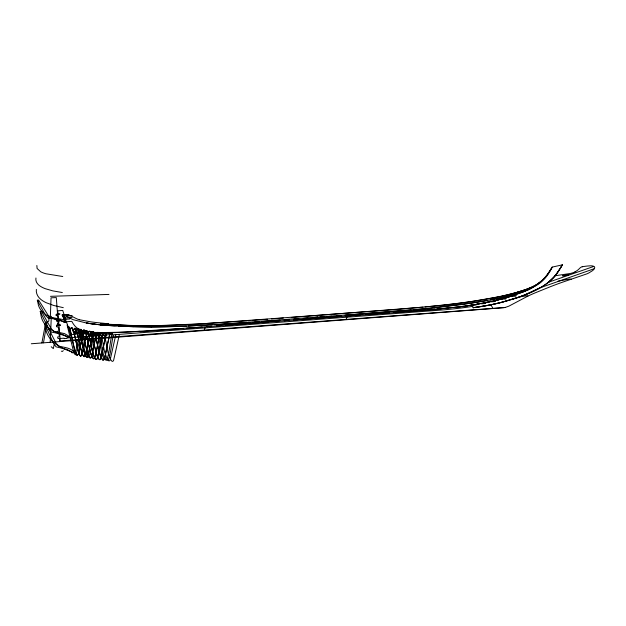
<?xml version="1.0" encoding="UTF-8"?>
<svg xmlns="http://www.w3.org/2000/svg" width="626" height="626" viewBox="0 0 626 626"><rect width="100%" height="100%" fill="white"/><g stroke="black" fill="none" stroke-linecap="round" stroke-linejoin="round"><path stroke-width="0.94" d="M37.904 300.167C37.505 304.596 39.391 308.994 42.599 312.014A79.565 29.938 -8.5 0 0 48.092 316.02L55.683 319.385L65.362 322.108M50.37 316.631L51.035 297.82L56.293 297.577L57.576 314.236L56.176 314.409L56.113 314.862A7.316 2.543 -8.2 0 0 56.137 315.105M36.355 289.384C35.831 293.242 37.803 297.014 40.784 299.369A79.565 25.337 -7.8 0 0 46.183 302.71L53.687 305.472L63.289 307.671M50.197 342.328L51.324 316.333L49.008 317.053L48.844 320.762A4.859 1.69 -8.2 0 1 47.067 322.171L43.468 342.837M54.055 345.114L53.32 348.619L51.207 346.765M57.694 315.754L57.991 319.628L56.41 319.816L56.379 320.528A9.421 3.271 -8.2 0 0 56.418 320.731A4.046 1.409 -8.2 0 0 58.093 321.647L58.429 325.309L56.684 325.52L57.874 323.423M35.94 278.007C35.267 281.301 37.396 284.384 40.08 286.074A79.948 20.603 -7.1 0 0 45.377 288.719L52.795 290.871L62.326 292.53M36.856 265.494L37.09 268.468L40.721 271.778A80.652 16.206 -6.5 0 0 45.933 273.773L62.749 276.512M106.185 350.787L105.63 353.846M103.728 345.028A137.618 24.578 85.7 0 0 103.259 347.399C102.601 349.817 101.169 366.617 97.265 356.163M102.734 350.263L101.334 356.961A31.715 5.665 85.7 0 1 100.637 358.886L100.387 359.316A18.193 3.247 85.7 0 1 99.777 359.793L98.219 358.346L96.686 354.457M106.271 350.278L109.558 335.286M41.887 342.962L45.784 322.147L47.067 322.171M102.813 349.77L106.123 334.824M96.561 349.723L96.193 351.648M83.062 350.012L83.767 346.554M96.748 348.768L98.845 339.018M92.531 352.055L96.568 333.861M96.177 351.742L94.823 357.43A16.534 2.95 85.7 0 1 94.651 357.845L94.409 358.275A27.481 4.906 85.7 0 1 94.221 358.534L93.947 358.784A12.896 2.301 85.7 0 1 93.626 358.855L92.969 358.385A28.107 5.024 85.7 0 1 92.57 357.861L90.911 353.94L88.939 346.123M105.63 353.823L104.792 357.501A30.142 5.384 85.7 0 1 104.354 358.815A21.292 3.803 85.7 0 1 103.759 359.833L102.648 359.966L101.263 357.876M83.015 350.247L81.544 355.263A49 8.748 85.7 0 1 81.302 355.709L81.083 356.014A12.512 2.238 85.7 0 1 80.12 355.748L78.907 353.236M82.922 350.716L83.281 348.901A148.886 26.589 85.7 0 1 83.743 346.663L84.643 342.571M89.659 348.236L88.892 352.086M94.612 333.149C91.404 340.685 92.562 350.936 88.039 357.462C83.094 350.537 83.524 340.865 80.817 332.875M92.421 352.594L91.787 355.482M79.525 349.66L80.425 345.341M86.443 351.053L87.147 347.602M89.737 347.86L93.462 331.678M98.345 354.559L99.831 346.781A165.115 29.492 85.7 0 1 100.301 344.457L102.609 334.652M82.875 350.943L82.828 351.17A36.23 6.471 85.7 0 1 81.474 355.521M79.408 350.169L79.134 351.413M86.411 351.139L86.31 351.616M91.005 344.957L93.321 354.402A28.42 5.078 85.7 0 0 94.221 356.93L95.473 359.113A22.317 3.983 85.7 0 0 95.872 359.434L96.897 359.175L97.758 357.086L103.008 333.11M87.46 346.115L88.884 339.722M90.723 343.204L88.047 355.404M88.845 352.227L88.203 354.903A22.497 4.022 85.7 0 1 87.155 357.11A21.135 3.772 85.7 0 0 88.047 355.38M83.861 346.108L85.934 336.921M80.793 348.541C84.729 365.913 86.717 350.239 88.297 342.25M103.908 344.144L106.459 333.486M90.762 343.056L90.911 342.344M86.263 351.859L86.106 352.563M80.605 344.511L78.61 353.432L77.295 355.474L78.453 353.886M91.067 341.639L91.38 340.239M80.605 344.574L80.832 343.549M80.699 344.097L81.904 338.783M88.407 341.788L88.563 341.092M80.793 343.682L83.962 330.473M85.152 340.309L85.316 339.613M91.427 339.996L92.523 335.364M82.061 338.11L82.843 334.785M88.634 340.763L89.197 338.361M85.472 338.924L85.629 338.236M98.243 355.083L97.828 356.773A33.945 6.064 85.7 0 1 97.359 358.283L97.288 358.463A20.04 3.576 85.7 0 1 95.473 359.089A22.098 3.944 85.7 0 1 94.776 358.103L93.321 354.394M85.785 337.555L87.437 331.044M79.158 351.342L79.017 351.929A44.696 7.981 85.7 0 1 78.853 352.587L78.508 353.729M88.978 339.3L89.839 335.716M119.363 334.519L113.603 360.388A23.639 4.226 85.7 0 1 111.866 361.147L111.052 360.2A27.239 4.867 85.7 0 1 110.239 358.62L109.456 356.562A31.19 5.571 85.7 0 1 108.893 354.723C106.631 352.031 105.904 326.201 98.798 334.84M86.106 336.201L87.241 331.749M89.322 337.852L89.495 337.132M108.705 338.721L107.163 345.599A140.639 25.118 85.7 0 0 106.694 348.025L104.871 357.203L103.415 360.091A19.429 3.466 85.7 0 1 102.664 359.981L100.653 356.421M113.674 335.622C111.373 337.492 110.332 369.739 104.871 357.61C101.561 355.748 101.334 323.712 93.587 334.91M115.927 334.284L110.153 359.989A22.419 4.006 85.7 0 1 108.415 360.607L106.584 357.383A32.474 5.798 85.7 0 1 105.426 353.854C102.977 350.842 102.695 325.043 95.434 334.887M89.682 336.35L90.903 331.569M99.033 338.22L100.019 334.323M83.023 334.018L83.328 332.797M108.908 337.899L109.918 333.877M112.492 334.049C109.957 335.708 109.01 369.113 103.486 357.556C99.949 353.463 99.714 323.759 92.116 334.816M80.793 329.182L76.043 349.637A39.587 7.074 85.7 0 1 75.832 350.435L74.971 352.54L74.158 352.649A12.606 6.127 -10.1 0 0 73.704 351.577M90.003 335.035L90.668 332.469M96.952 332.343L94.096 344.23A233.005 41.613 85.7 0 0 93.11 349.089C92.984 356.249 89.534 362.446 87.382 352.524M92.851 334.034L93.196 332.703M82.084 330.606L76.153 354.332L77.272 355.474L76.098 354.159L74.666 350.028M100.418 332.797C97.625 333.979 96.561 371.852 90.692 353.189M83.485 332.242L83.814 331.013M91.599 356.178L91.404 356.773M85.418 355.106L85.598 354.535A48.335 8.631 85.7 0 0 86.098 352.563M85.386 355.138L84.158 356.797L82.585 354.465M183.324 328.439L139.958 331.717L140.099 331.35L111.561 332.797L107.085 332.508L102.359 333.087L102.586 332.508A77.741 27.02 -8.2 0 1 97.1 332.398L93.642 332.954L93.923 332.226A51.919 18.044 -8.2 0 1 83.618 330.872A31.973 11.111 -8.2 0 1 77.108 327.985A70.128 24.375 -8.2 0 1 74.228 325.144A140.85 48.945 -8.2 0 1 71.818 321.341L65.245 321.834L64.674 320.567L61.653 319.283L50.487 317.296A24.516 9.226 -8.5 0 0 48.233 315.434L38.624 300.112L37.247 300.222L45.8 315.754A48.335 18.185 -8.5 0 1 47.897 317.906L58.922 319.737L63.038 321.482A11.565 4.351 -8.5 0 1 63.594 322.241L65.824 322.077A12.45 4.687 -8.5 0 0 65.409 321.263L64.611 320.559L65.965 320.473L65.573 319.307L64.149 319.409L63.586 318.165L65.229 318.047M192.792 327.727L129.973 331.858A265.416 92.241 -8.2 0 1 120.09 332.21L113.533 332.367A286.012 99.393 -8.2 0 1 100.575 332.492M202.12 327.022L186.47 328.22M204.232 330.137L205.093 327.891M206.963 326.647L211.596 326.303M212.151 324.855L177.8 326.49L151.273 326.952M216.44 325.927L221.072 325.575M225.876 325.207L268.93 321.905M249.977 322.437L188.035 326.052M254.813 322.069L259.446 321.725M274.251 321.49L278.883 321.146M284.165 320.731L288.797 320.387M284.509 319.823L289.149 319.471M293.641 320.011L298.273 319.659M293.985 319.103L298.618 318.751M303.352 318.391L307.984 318.039M312.82 317.672L317.601 316.944L317.46 317.319M319.933 317.139L324.393 316.795M327.163 316.584L331.796 316.24M336.631 315.872L341.264 315.52M340.92 316.42L193.144 327.711M345.356 316.083L359.981 314.972M346.053 319.479L346.937 317.179M365.404 314.565L389.638 312.726M394.153 312.382L434.812 309.221M459.171 306.795L465.541 306.49L465.744 305.957L471.581 305.12L476.104 305.058L476.378 304.353L481.652 303.399L481.488 303.829L485.604 303.516L485.972 302.554L495.886 300.433A71.067 24.696 -8.2 0 0 506.395 297.64L515.707 294.635A114.527 39.798 -8.2 0 0 517.78 293.923L521.615 292.522A53.179 18.483 -8.2 0 0 528.469 289.564L533.751 286.645A74.619 25.932 -8.2 0 0 536.912 284.54L542.765 279.892A76.615 26.628 -8.2 0 0 543.587 279.102L544.135 278.531A109.949 38.209 -8.2 0 0 545.262 277.302L549.691 271.34M521.873 292.115L516.755 293.79L515.863 296.121L511.567 296.45L511.732 296.02A76.575 26.613 -8.2 0 1 506.223 297.788L505.745 299.025L501.559 299.079A87.679 30.471 -8.2 0 1 495.776 300.457L495.377 301.513L491.253 301.818L491.41 301.427L473.013 304.909A95.747 33.272 -8.2 0 1 463.076 306.325L454.179 307.343M63.273 350.615L62.483 351.421L61.348 351.178M75.464 333.885L77.233 330.434A48.327 8.631 85.7 0 1 77.921 329.433L79.048 329.143M57.772 323.611L60.018 319.659M87.233 338.345L85.926 333.212A18.256 3.263 85.7 0 0 85.152 331.123C83.391 327.672 81.967 333.024 80.684 334.174M562.312 264.861L552.226 267.099A294.869 102.476 -8.2 0 1 547.86 274.665A123.572 42.944 -8.2 0 1 544.479 278.875L541.686 281.653A46.77 16.253 -8.2 0 1 540.082 282.944L538.931 283.774A77.334 26.879 -8.2 0 1 535.559 285.949L534.174 286.708A14.938 5.188 -8.2 0 1 529.737 288.43M561.514 266.253L561.976 265.44M562.445 264.634L561.796 265.745M561.671 265.964L557.469 272.748L553.494 277.647M561.545 266.183L560.348 268.233M82.585 331.224L80.684 334.174M560.231 268.429L559.315 269.939M81.466 355.427L80.637 356.131A12.199 2.175 85.7 0 1 80.316 355.983L79.705 355.13A20.627 3.686 85.7 0 1 79.079 353.713L75.965 341.358M82.71 331.013L83.594 329.949L84.502 330.121A13.475 2.41 85.7 0 1 84.784 330.465L85.246 331.357A19.899 3.553 85.7 0 1 86.169 334.049L86.435 334.988M559.206 270.127L554.573 276.457L548.595 282.138M550.004 270.855L552.226 267.099L546.803 275.44L541.701 280.855A63.422 22.043 -8.2 0 1 540.387 281.95L538.337 283.461A61.223 21.276 -8.2 0 1 537.585 283.977L536.325 284.799A42.881 14.899 -8.2 0 1 535.535 285.268A32.873 11.425 -8.2 0 1 534.721 285.73L532.288 286.951A32.513 11.299 -8.2 0 1 530.879 287.577A36.465 12.669 -8.2 0 1 529.306 288.218L528.884 288.383A49.853 17.325 -8.2 0 1 527.538 288.883A59.282 20.603 -8.2 0 1 525.543 289.595A69.736 24.234 -8.2 0 1 523.884 290.159L522.694 290.55A100.082 34.782 -8.2 0 1 520.777 291.16L517.945 292.045M66.426 321.748L70.769 334.918L75.965 333.963L88.422 333.76L88.188 334.198L112.555 333.447L111.851 334.926L435.61 310.488A185.75 64.556 -8.2 0 0 454.155 308.814A135.052 46.934 -8.2 0 0 472.787 306.349L473.068 307.71A80.371 27.927 -8.2 0 0 490.972 304.768L502.162 302.162L519.431 296.912A90.559 31.472 -8.2 0 0 535.246 290.55C544.424 285.792 553.486 279.775 558.697 270.542A219.734 76.364 -8.2 0 0 562.438 264.634M534.901 285.659L534.667 285.863A25.165 8.748 -8.2 0 1 534.314 286.16L533.321 286.927A25.635 8.913 -8.2 0 1 532.922 287.201L532.515 287.467A21.926 7.622 -8.2 0 1 532.1 287.733A24.727 8.592 -8.2 0 1 531.67 287.991L531.521 288.077A28.718 9.977 -8.2 0 1 530.918 288.414L530.292 288.743A20.087 6.98 -8.2 0 1 529.815 288.985L529.651 289.063A29.242 10.165 -8.2 0 1 528.978 289.376L528.641 289.533A30.486 10.595 -8.2 0 1 528.109 289.768A27.834 9.672 -8.2 0 1 527.389 290.073A23.154 8.044 -8.2 0 1 526.834 290.308A31.48 10.939 -8.2 0 1 526.263 290.534L525.871 290.683A32.896 11.432 -8.2 0 1 525.284 290.91C517.874 293.539 510.307 296.231 502.428 296.818L502.146 297.553L496.434 298.759L492.318 299.056L492.106 299.604L472.403 302.984L422.753 309.001M87.147 357.039L85.715 356.163L83.892 351.233M513.915 298.774L514.635 298.547A67.545 23.475 -8.2 0 0 522.968 295.683L540.864 287.404A63.516 22.074 -8.2 0 0 545.379 284.548L545.676 284.353A98.579 34.258 -8.2 0 0 553.462 277.647M574.965 271.88L576.468 270.995A27.348 9.507 -8.2 0 0 578.095 269.806A23.029 8.005 -8.2 0 0 578.76 269.219L580.286 267.748A6.996 2.434 -8.2 0 1 581.147 267.161A2.089 0.728 -8.2 0 1 582.211 266.778M539.643 288.054L530.042 292.71A99.636 34.626 -8.2 0 1 527.295 293.915L526.63 294.197A82.804 28.773 -8.2 0 1 524.721 294.979L521.168 296.348A62.78 21.816 -8.2 0 1 517.898 297.506A69.549 24.171 -8.2 0 1 516.348 298.015L513.43 298.923M562.664 275.706L568.791 274.532M568.831 274.83L562.719 276.003M529.072 288.21L533.704 286.113A43.343 15.063 -8.2 0 0 540.261 282.044M540.246 287.749L594.293 268.695M529.831 288.398C496.042 299.713 460.267 303.234 425.023 306.983M548.446 282.263L593.831 266.418L594.41 266.895A7.207 2.504 -8.2 0 1 594.7 267.646L594.637 267.959A15.337 5.329 -8.2 0 1 594.395 268.523L593.886 269.282A20.994 7.301 -8.2 0 1 593.025 270.221L592.83 270.401A11.831 4.108 -8.2 0 1 592.446 270.706L589.089 272.795A24.86 8.639 -8.2 0 1 587.227 273.734L563.306 281.919A173.457 60.276 -8.2 0 0 549.127 287.201L535.629 292.671A118.729 41.261 -8.2 0 0 528.125 295.981L509.079 306.044A8.881 3.091 -8.2 0 1 508.57 306.263L505.918 307.209A6.283 2.183 -8.2 0 1 505.033 307.46L504.916 307.483A6.573 2.285 -8.2 0 1 503.953 307.687L31.3 343.76M523.195 291.661L522.765 291.818A52.913 18.389 -8.2 0 1 519.768 292.851L516.755 293.79M516.434 294.384L512.584 295.683A117.915 40.98 -8.2 0 1 509.118 296.794A101.044 35.119 -8.2 0 1 506.997 297.452L496.747 300.23A72.898 25.337 -8.2 0 1 494.657 300.715L492.036 301.302M522.1 292.045L523.845 291.442A65.214 22.661 -8.2 0 0 526.818 290.3L529.745 289.024A21.933 7.622 -8.2 0 0 532.523 287.459M513.852 298.798L508.781 300.308M513.359 298.946L510.472 299.807M518.054 292.021L518.422 291.912A59.055 20.525 -8.2 0 0 529.142 288.234M517.812 292.092L517.444 292.201A106.42 36.981 -8.2 0 1 499.955 296.599L470.76 301.662A286.121 99.432 -8.2 0 1 440.579 305.504L396.156 309.51L198.778 324.057A476.003 165.421 -8.2 0 1 161.751 325.606A241.026 83.759 -8.2 0 1 130.239 325.59L108.713 324.479A91.185 31.691 -8.2 0 1 100.778 323.822L100.332 324.839L99.683 324.769M509.032 300.23L503.578 301.795A78.477 27.27 -8.2 0 1 502.514 302.084A66.63 23.154 -8.2 0 1 500.276 302.671A63.578 22.09 -8.2 0 1 495.933 303.712A68.68 23.866 -8.2 0 1 493.132 304.322L491.629 304.627A78.336 27.223 -8.2 0 1 490.056 304.94A83.994 29.187 -8.2 0 1 487.552 305.41L485.776 305.731A99.291 34.508 -8.2 0 1 482.943 306.208L480.932 306.537A137.047 47.631 -8.2 0 1 477.724 307.03L473.068 307.702L474.273 307.538M508.038 300.527L502.31 302.131M74.924 328.251L72.835 331.146L74.291 328.705L75.292 328.329A11.996 2.144 85.7 0 1 75.903 329.104L77.217 332.891M582.219 266.786L583.659 266.519A21.229 7.379 -8.2 0 1 585.74 266.222A25.079 8.717 -8.2 0 1 587.798 265.995L590.302 265.815A5.391 1.87 -8.2 0 1 593.816 266.41M490.08 300.01L493.186 299.416A135.419 47.06 -8.2 0 0 508.641 296.004L512.084 295.112L512.397 294.298L516.685 293.977M483.538 303.031L488.969 301.951A115.552 40.158 -8.2 0 0 491.512 301.419M483.17 303.101L480.549 303.594M480.408 303.618L479.313 303.821M478.765 303.923L476.566 304.314M486.958 300.59L461.972 304.51L431.314 308.149L345.114 315.23M476.003 304.408L469.359 305.48A88.923 30.901 -8.2 0 1 465.83 305.973L465.071 306.075A112.962 39.258 -8.2 0 1 462.684 306.38L461.839 306.482M475.236 307.397L488.186 305.292A68.484 23.796 -8.2 0 0 502.326 302.147M68.829 328.697L71.779 328.29L75.965 333.963M555.137 275.737L569.691 273.585A9.977 3.466 -8.2 0 0 575.083 271.903M56.825 314.322L57.318 314.26L56.786 314.322M57.428 314.244L58.414 314.127M59.016 314.056L58.523 314.119L59.055 314.056M60.002 313.939L56.708 314.33M56.489 319.816L60.159 319.377M57.24 319.722L56.755 319.784L57.733 319.667M58.343 319.596L57.85 319.651L58.382 319.589M58.57 319.565L59.094 319.503M59.556 319.448L60.041 319.393L58.492 319.573M56.794 325.504L57.326 325.442L56.684 325.52M57.67 325.403L58.155 325.348L57.631 325.41M58.766 325.277L59.861 325.144M58.273 325.332L60.354 325.082M461.01 306.576L456.471 307.538L451.964 307.569L436.392 309.44L299.361 319.581M57.138 325.465L60.432 325.074M57.06 325.473L56.661 326.021A12.144 4.218 -8.2 0 0 56.716 326.373L56.833 326.631M57.506 314.236L58.108 314.166M457.262 307.006L455.243 307.225M451.964 307.569L453.091 307.452M454.539 307.303L450.806 307.687M451.19 307.648L445.806 308.18M447.113 308.055L448.38 307.929M436.925 309.025L446.174 308.149M442.832 308.469L444.499 308.305M441.643 308.579L433.826 309.307M422.19 309.041L413.418 309.831M422.926 307.17L291.293 317.445M65.229 321.811L62.146 314.988L64.267 314.823M411.071 310.058L214.538 324.753M64.361 316.122L65.12 318.047M72.154 315.527L62.741 316.247L62.146 314.988L69.134 314.455M63.672 318.165L72.06 317.515M247.873 320.747L249.962 320.59M271.465 318.955L283.367 318.047M261.95 321.537L280.018 320.16M60.08 338.486L64.071 338.173L64.181 338.635L66.943 338.408L67.154 337.938L112.054 334.495M60.292 340.943L504.971 307.476M246.832 320.825L201.408 323.798L161.438 325.481A282.185 98.063 -8.2 0 1 129.848 325.395L100.77 323.814L100.348 324.816L114.182 325.974L118.854 325.528L118.588 326.216L122.735 326.412L151.265 326.968M252.051 320.426L267.498 319.26M74.158 352.649L71.92 352.814A11.675 5.673 -10.1 0 0 71.333 351.812L67.131 349.449L55.988 346.804A49.133 23.866 -10.1 0 0 53.789 343.948L44.532 323.525L45.909 323.415L56.215 343.588A24.876 12.082 -10.1 0 1 58.554 346.076C63.656 347.477 69.885 347.461 73.704 351.577M64.157 319.393L69.752 319.002M186.493 326.123L164.935 326.835A293.328 101.936 -8.2 0 1 133.08 326.749M108.987 294.431L50.495 296.325M59.016 338.463L59.11 338.463A5.548 1.925 -8.2 0 0 59.439 338.455L59.681 341.616M133.072 326.756L104.519 325.246M104.049 325.199L101.576 324.964M102.226 325.027L98.705 324.667A136.679 47.498 -8.2 0 1 86.357 322.993L73.156 319.69A116.945 40.643 -8.2 0 1 66.419 316.052L66.043 314.753A12.426 4.319 -8.2 0 1 67.585 314.995L71.912 316.357L76.693 318.783A36.183 12.575 -8.2 0 0 79.377 319.706M101.255 324.933L100.465 324.855M99.534 324.753L86.357 322.993A112.954 39.258 -8.2 0 0 96.897 324.471M571.53 279.266L569.809 278.993L558.063 281.129M108.713 324.487L108.501 324.041A3.513 1.221 -8.2 0 0 108.079 323.783L102.82 323.196A144.528 50.229 -8.2 0 1 90.48 321.795L79.377 319.714M107.132 323.54L107.562 323.665M68.727 337.07L58.961 333.799L51.285 329.808A79.948 34.712 -9.3 0 1 45.682 325.113C42.286 321.42 40.447 316.38 40.729 311.365M527.968 296.059L526.865 295.73L519.431 296.912M73.688 352.681L63.836 348.893L56.066 344.323A80.652 39.18 -10.1 0 1 50.377 338.971C46.817 334.66 44.994 329.049 45.189 323.47M107.641 323.689L108.462 324.088M81.216 329.659C79.056 328.251 75.723 338.768 78.923 331.342C81.716 326.107 83.438 335.004 83.853 337.328M93.493 331.835L92.523 331.647A37.075 6.62 85.7 0 0 92.272 331.764C86.419 339.143 92.038 329.534 93.822 332.195A16.245 2.903 85.7 0 1 94.369 333.173L100.246 355.294M490.972 304.768L492.881 308.399M76.2 354.355L75.355 352.274M91.028 332.711L90.121 331.295L89.189 331.193L86.396 334.487L88.892 331.404L90.246 331.428A15.282 2.731 85.7 0 1 90.629 331.936L91.239 333.212A22.935 4.1 85.7 0 1 91.764 334.683A21.574 3.85 85.7 0 1 92.061 335.677L92.679 338.032M101.162 357.657L100.348 355.584M67.115 325.113L73.532 351.436A17.724 3.169 85.7 0 0 76.169 354.496M82.475 354.23L81.474 351.147M100.551 356.147L99.268 352.094M84.823 354.159L82.515 345.654M97.163 355.897L94.354 345.364M75.339 352.258L72.796 341.827M78.743 352.774L78.093 350.623M64.134 314.831L62.733 310.441L57.756 310.817L60.339 341.569M79.392 332.328L78.007 329.135A14.171 2.535 85.7 0 0 77.546 328.744L76.513 329.237L74.431 332.852L76.732 329.002L77.827 328.947L79.385 332.296L81.263 339.965M88.485 334.394L87.413 331.522L86.411 330.505L83.125 334.307L85.504 331.044L86.646 330.551L88.837 335.646A43.812 7.825 85.7 0 1 89.44 337.985L90.535 342.805M96.592 354.152L96.396 353.526M93.172 353.917L91.521 347.313M87.288 352.211L86.474 349.167M79.471 332.586L80.073 334.8M77.084 332.367L76.528 330.614A15.087 2.692 85.7 0 0 74.932 328.196M95.504 336.381L96.6 340.661M96.302 353.205L95.575 350.505M82.906 333.564L83.172 334.519M90.598 352.868L89.792 349.793M77.178 332.688L78.344 337.43M83.829 350.983L83.164 348.416M77.264 333.016L77.71 334.753A58.445 10.439 85.7 0 1 78.336 337.398L78.853 339.754M70.769 334.918L71.489 337.61M81.349 350.693L79.838 344.355M92.249 336.365L93.102 339.84M77.929 350.036L74.189 333.408M74.596 349.754L73.461 344.989M74.204 333.509L72.201 327.993A16.37 2.927 85.7 0 0 70.941 327.961L70.55 328.736L71.967 327.742A12.011 2.144 85.7 0 1 72.906 329.151L73.046 329.542A15.564 2.778 85.7 0 1 73.344 330.364L73.625 331.295A29.938 5.344 85.7 0 1 74.189 333.415M99.088 351.413L98.736 350.02M86.521 335.325L86.771 336.342M83.258 334.855L84.44 339.996M95.402 349.801L94.698 346.874M92.758 338.369L93.337 340.834M74.345 334.041L75.394 338.682M98.564 349.3L98.219 347.837M89.62 349.081L88.736 345.184M86.122 347.72L86.294 348.447M83 347.735L82.671 346.35M86.858 336.694L87.022 337.406M80.668 348.001L80.003 345.098M80.488 336.522L80.684 337.367M96.686 341.045L96.858 341.788M93.164 340.075L93.564 341.851M98.047 347.094L97.265 343.572M93.321 340.771L94.268 344.973M94.182 344.597L94.534 346.155M87.108 337.766L87.703 340.458M85.95 346.976L84.94 342.352M82.601 346.053L82.029 343.51M97.03 342.547L97.202 343.298M87.272 338.494L88.602 344.605M83.939 337.704L84.103 338.447M80.793 337.86L81.45 340.841M82.413 345.2L81.834 342.586M91.263 346.162L91.419 346.89M88.454 343.909L88.775 345.372M78.594 338.564L78.68 338.963M71.372 335.012L71.301 334.714A43.022 7.684 85.7 0 0 70.636 331.843L69.329 327.648L68.265 326.318A12.723 2.269 85.7 0 1 68.876 326.811L68.915 326.882A10.971 1.956 85.7 0 1 69.259 327.5L69.306 327.609A19.915 3.56 85.7 0 1 70.503 331.31L72.913 342.414M90.316 341.773L91.106 345.435M81.247 339.902L81.873 342.774M87.937 341.53L88.274 343.071M85.277 343.917L87.757 353.698L89.933 358.041A15.407 2.754 85.7 0 0 90.973 357.736A18.31 3.271 85.7 0 0 91.404 356.773M78.798 339.456L79.025 340.544M79.682 343.604L79.956 344.879M71.434 335.309L71.567 335.912M84.275 339.253L84.776 341.569M78.939 340.145L79.815 344.214M73.32 344.347L73.046 343.064M84.51 340.325L85.034 342.782M79.087 340.826L79.666 343.549M71.63 336.217L71.834 337.171M75.683 340.059L75.824 340.747M71.967 337.821L72.78 341.757M59.008 332.805L59.313 336.772L57.639 336.968L57.709 337.97A2.152 0.751 -8.2 0 0 58.946 338.525M81.169 329.566A17.34 3.099 85.7 0 1 82.906 333.619M91.028 332.68A22.489 4.014 85.7 0 1 92.265 336.436M93.501 331.749A20.556 3.67 85.7 0 1 95.496 336.459M88.485 334.323A46.449 8.294 85.7 0 1 90.144 341.092M87.163 357.235A18.459 3.294 85.7 0 1 84.815 353.995M79.048 329.065A16.659 2.973 85.7 0 1 80.809 332.93M59.001 332.813A2.551 0.884 -8.2 0 1 57.162 332.343M57.24 332.328A6.456 2.246 -8.2 0 1 57.146 331.874L57.24 331.35L58.875 331.138L58.57 327.132A2.809 0.978 -8.2 0 1 56.77 326.639M57.592 315.833A2.942 1.025 -8.2 0 1 56.074 315.121M529.51 289.04A33.608 11.683 -8.2 0 1 523.086 291.763M41.449 311.31L40.072 311.412L48.984 329.479A48.617 21.104 -9.3 0 1 51.136 331.999L62.224 334.253L66.387 336.318A11.604 5.039 -9.3 0 1 66.959 337.203L69.189 337.038A12.504 5.431 -9.3 0 0 68.758 336.092L64.439 333.58L53.719 331.326A24.641 10.697 -9.3 0 0 51.418 329.143L41.449 311.31"/></g></svg>
